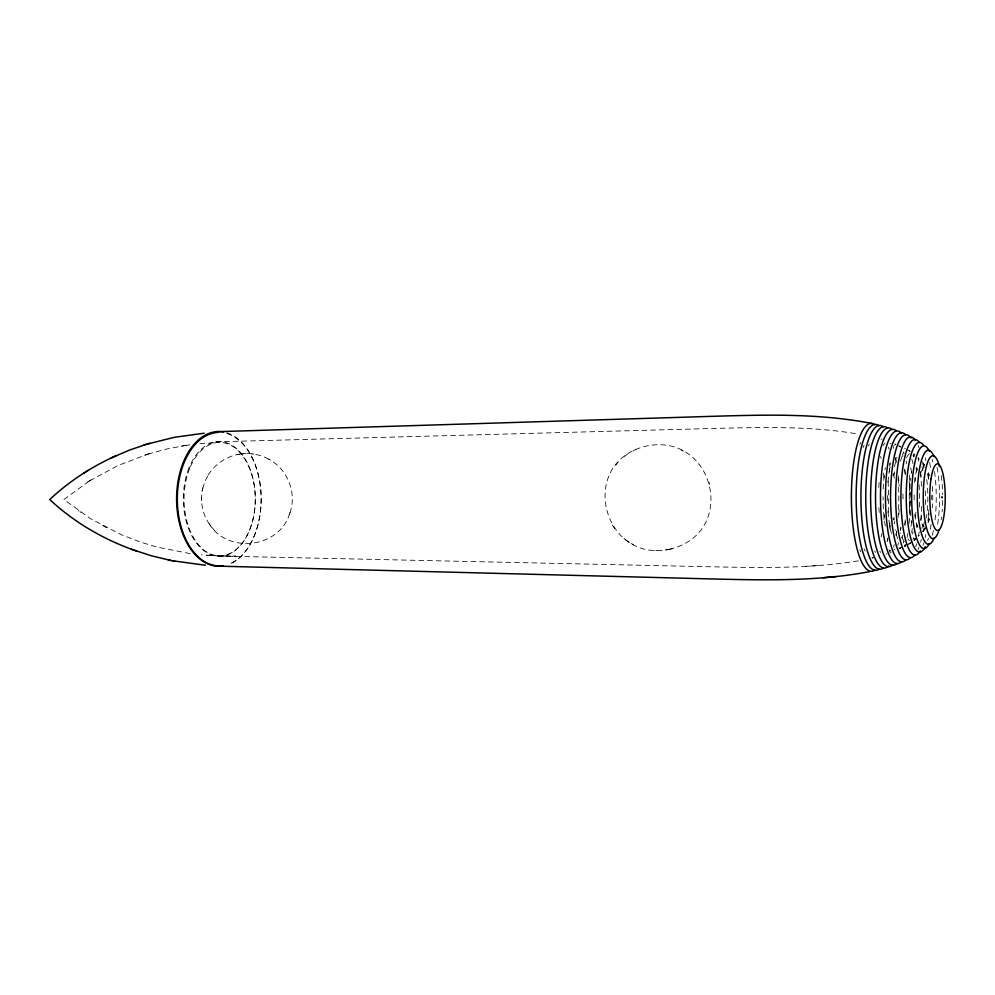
<?xml version="1.0" encoding="UTF-8"?>
<svg xmlns="http://www.w3.org/2000/svg" width="995" height="995" viewBox="0 0 995 995"><rect width="100%" height="100%" fill="white"/><g stroke="black" fill="none" stroke-linecap="round" stroke-linejoin="round"><path stroke-width="0.75" stroke-dasharray="4.97 3.73" d="M209.597 524.415C202.694 514.651 199.995 502.04 202.283 490.299M202.619 488.719L205.02 481.232L208.465 474.652M202.196 490.722L202.818 487.886M289.931 512.922C296.958 493.184 287.779 469.466 269.359 459.516M928.422 521.828L929.342 518.868M209.124 523.731C227.445 554.028 278.525 548.307 289.396 514.44M289.259 514.838L290.08 512.524M925.773 527.4L922.539 532.263M208.229 475.013C214.733 464.491 225.716 456.854 237.867 454.491M669.225 549.352C738.526 533.494 714.808 432.464 646.899 445.959C576.54 461.879 602.186 564.339 670.269 549.103M615.868 465.113L616.651 464.18M617.31 463.396L618.094 462.488M913.957 540.646L915.686 539.091M914.467 539.912L916.557 538.307M627.372 454.342L624.661 456.332M908.783 543.966L912.092 541.591M89.04 481.17L63.916 499.527L90.595 518.718L121.589 534.825L139.947 541.902L156.339 546.939L191.351 553.842M89.712 480.747L117.945 465.548L147.235 454.354M898.734 549.091L902.44 546.74M87.809 481.941L91.018 479.926M906.855 545.173L910.462 543.046M633.019 450.934L634.163 450.374M634.822 450.063L635.904 449.529M147.857 454.168L166.911 448.969L184.025 445.723M144.922 455.076L150.208 453.434M670.916 548.942L672.035 548.68M238.601 454.342C249.335 452.327 260.765 454.342 270.142 459.964M236.934 454.665L239.472 454.18M872.404 557.946L873.747 557.697M858.324 560.832C810.95 568.667 762.717 567.784 714.87 566.864L215.99 555.956L235.939 556.13L222.096 556.056M665.444 550.011L666.501 549.837M666.998 549.762L668.13 549.576M184.958 445.586L189.933 444.827M181.563 446.108L187.446 445.188M199.983 443.621L219.31 442.427M818.014 565.558L805.888 566.329M242.83 453.757L244.335 453.67M244.733 453.645L246.088 453.583M215.753 441.855L715.48 428.397C762.991 427.315 810.937 425.91 857.964 434.031M654.337 550.409L655.133 550.434M656.451 550.484L657.446 550.521M219.684 555.919L201.413 554.899M206.475 555.285L209.025 555.421M209.982 555.471L212.532 555.62M251.909 453.857L253.713 454.093M681.152 450.038L683.316 451.121M102.584 525.596L104.4 526.554M104.624 526.678L106.515 527.661M631.253 543.444L633.405 544.613M268.6 459.081L269.297 459.491M906.594 449.305L910.214 451.419M627.099 540.82L629.35 542.312M78.244 510.547L79.028 511.094M80.048 511.816L80.931 512.413M623.927 538.419L624.835 539.116M625.345 539.526L626.191 540.173M913.721 453.795L914.741 454.678M212.308 527.922L214.572 530.385M921.619 461.195L924.517 464.951M210.206 525.248L210.666 525.895M612.236 525.012L614.649 528.631M928.31 472.588L929.243 475.548A29.166 6.965 89.9 0 0 927.614 470.983M709.771 484.478L709.136 482.314M201.487 497.662L201.5 498.507M201.512 499.701L201.525 500.547M226.947 433.584A66.764 41.914 89.9 0 1 261.113 497.376A66.764 41.914 89.9 0 1 229.335 564.003M226.698 432.75A67.349 42.287 89.9 0 1 261.163 497.102A67.349 42.287 89.9 0 1 229.099 564.289M924.243 526.305A29.166 6.965 89.9 0 1 921.83 523.793M920.524 473.471A29.166 6.965 89.9 0 1 924.243 468.073M931.581 495.435A29.166 6.965 89.9 0 1 931.581 499.527M929.255 519.203A29.166 6.965 89.9 0 1 928.049 522.736M917.962 527.412A34.278 8.246 89.9 0 1 914.33 511.393M914.33 482.426A34.278 8.246 89.9 0 1 917.975 466.705M923.124 463.434A34.278 8.246 89.9 0 1 924.815 465.436M927.713 473.533A34.278 8.246 89.9 0 1 929.069 481.344M929.069 513.656A34.278 8.246 89.9 0 1 927.713 521.368M925.35 528.283A34.278 8.246 89.9 0 1 923.124 531.106M911.619 522.425A38.307 9.278 89.9 0 1 911.184 520.273M910.45 515.597A38.307 9.278 89.9 0 1 910.45 478.185M911.196 473.57A38.307 9.278 89.9 0 1 911.619 471.456M918.086 458.944A38.307 9.278 89.9 0 1 919.405 459.105M923.149 464.13A38.307 9.278 89.9 0 1 924.231 467.165M926.743 479.528A38.307 9.278 89.9 0 1 926.407 517.873M924.231 527.723A38.307 9.278 89.9 0 1 923.149 530.683M919.405 535.397A38.307 9.278 89.9 0 1 918.074 535.459M915.363 538.805A41.579 10.149 89.9 0 1 913.199 537.972M913.211 456.332A41.579 10.149 89.9 0 1 913.932 455.897M918.211 457.725A41.579 10.149 89.9 0 1 918.895 458.745M921.917 466.543A41.579 10.149 89.9 0 1 922.912 470.772M922.912 524.29A41.579 10.149 89.9 0 1 921.917 528.444M909.529 540.733A44.377 10.92 89.9 0 1 908.012 539.016M906.582 457.638A44.377 10.92 89.9 0 1 909.542 453.583M914.181 454.217A44.377 10.92 89.9 0 1 914.915 455.101M920.437 471.506A44.377 10.92 89.9 0 1 921.569 479.59M921.569 515.646A44.377 10.92 89.9 0 1 920.86 521.094M915.636 538.606A44.377 10.92 89.9 0 1 914.169 540.459M904.132 541.355A46.827 11.617 89.9 0 1 900.5 532.934M900.512 460.971A46.827 11.617 89.9 0 1 904.144 452.849M909.069 450.698A46.827 11.617 89.9 0 1 909.89 451.17M913.012 455.324A46.827 11.617 89.9 0 1 913.733 456.892M916.843 467.526A46.827 11.617 89.9 0 1 917.34 470.125M919.106 484.801A46.827 11.617 89.9 0 1 919.169 509.49M917.34 525.086A46.827 11.617 89.9 0 1 916.843 527.649M913.721 538.046A46.827 11.617 89.9 0 1 913 539.564M910.686 542.835A46.827 11.617 89.9 0 1 909.057 543.892M897.788 538.817A49.004 12.263 89.9 0 1 895.052 529.638M893.348 519.825A49.004 12.263 89.9 0 1 893.087 517.674M893.1 475.958A49.004 12.263 89.9 0 1 893.361 473.831M894.493 466.866A49.004 12.263 89.9 0 1 897.055 457.115M904.517 448.285A49.004 12.263 89.9 0 1 905.388 448.546M911.743 458.956A49.004 12.263 89.9 0 1 913.012 463.608M915.388 477.824A49.004 12.263 89.9 0 1 915.711 480.995M915.885 512.238A49.004 12.263 89.9 0 1 915.388 517.537M913.012 531.579A49.004 12.263 89.9 0 1 912.39 533.942M905.375 546.068A49.004 12.263 89.9 0 1 904.505 546.243M900.711 548.208A50.956 12.86 89.9 0 1 898.871 547.822M891.445 533.656A50.956 12.86 89.9 0 1 888.05 511.529M887.528 500.497A50.956 12.86 89.9 0 1 887.54 493.022M888.05 482.028A50.956 12.86 89.9 0 1 890.811 462.812M898.895 446.593A50.956 12.86 89.9 0 1 900.724 446.345M910.773 467.799A50.956 12.86 89.9 0 1 911.718 473.869M911.718 521.517A50.956 12.86 89.9 0 1 910.773 527.512M905.151 544.7A50.956 12.86 89.9 0 1 904.293 545.907M894.928 549.601A52.723 13.408 89.9 0 1 893.983 548.991M885.289 526.044A52.723 13.408 89.9 0 1 883.05 496.754M883.199 489.03A52.723 13.408 89.9 0 1 884.344 474.316M884.953 469.802A52.723 13.408 89.9 0 1 885.314 467.638M894.007 445.362A52.723 13.408 89.9 0 1 895.91 444.578A54.327 13.942 89.9 0 0 894.94 443.857M898.771 445.412A52.723 13.408 89.9 0 1 900.612 447.277M903.199 451.904A52.723 13.408 89.9 0 1 903.995 453.907M906.146 461.12A52.723 13.408 89.9 0 1 906.768 463.894M909.181 480.971A52.723 13.408 89.9 0 1 909.181 514.514M903.982 541.205A52.723 13.408 89.9 0 1 903.186 543.146M900.587 547.586A52.723 13.408 89.9 0 1 899.679 548.568M890.948 551.205A54.327 13.942 89.9 0 1 888.983 549.7M879.182 512.512A54.327 13.942 89.9 0 1 878.747 504.714M878.796 487.475A54.327 13.942 89.9 0 1 879.194 481.02M889.99 443.782A54.327 13.942 89.9 0 1 890.973 443.248M904.38 469.08A54.327 13.942 89.9 0 1 905.288 475.797M905.276 519.713A54.327 13.942 89.9 0 1 904.38 526.355M902.589 535.26A54.327 13.942 89.9 0 1 901.893 537.872M882.951 445.698A55.795 14.44 89.9 0 1 884.928 443.185M902.962 493.955A55.795 14.44 89.9 0 1 902.962 501.679M900.836 527.126A55.795 14.44 89.9 0 1 900.463 529.278M891.035 552.337A55.795 14.44 89.9 0 1 890.015 552.847M880.786 552.436A57.125 14.913 89.9 0 1 879.754 551.218M895.351 458.197A57.125 14.913 89.9 0 1 896.035 461.195M898.348 475.946A57.125 14.913 89.9 0 1 899.157 486.045M899.157 509.602A57.125 14.913 89.9 0 1 898.584 517.189M896.657 531.119A57.125 14.913 89.9 0 1 896.022 534.24M890.164 550.422A57.125 14.913 89.9 0 1 889.182 551.777M887.13 553.668A57.125 14.913 89.9 0 1 886.072 554.19M875.6 552.399A58.357 15.36 89.9 0 1 874.555 550.869M881.048 439.006A58.357 15.36 89.9 0 1 882.142 439.33M888.286 447.178A58.357 15.36 89.9 0 1 889.207 449.392M894.294 471.817A58.357 15.36 89.9 0 1 894.604 474.267M894.592 521.355A58.357 15.36 89.9 0 1 894.294 523.78M868.361 446.108A59.489 15.783 89.9 0 1 869.356 444.044M889.331 463.061A59.489 15.783 89.9 0 1 890.475 470.125M890.463 525.509A59.489 15.783 89.9 0 1 889.928 529.079M887.913 538.805A59.489 15.783 89.9 0 1 887.117 541.678M865.09 551.006A60.521 16.194 89.9 0 1 864.058 548.842M863.113 447.588A60.521 16.194 89.9 0 1 864.108 445.213M888.037 481.369A60.521 16.194 89.9 0 1 888.025 514.39M872.963 557.834A60.521 16.194 89.9 0 1 871.807 557.785M860.849 551.877A61.466 16.592 89.9 0 1 859.804 549.675M859.842 444.392A61.466 16.592 89.9 0 1 860.899 442.265M880.662 456.394A61.466 16.592 89.9 0 1 881.172 458.558M883.572 473.11A61.466 16.592 89.9 0 1 884.344 481.132M884.344 514.651A61.466 16.592 89.9 0 1 883.56 522.624M881.856 533.656A61.466 16.592 89.9 0 1 881.147 537.014M889.406 468.371A73.953 19.838 89.9 0 1 889.779 471.916M889.891 522.848A73.953 19.838 89.9 0 1 889.381 527.561M887.876 537.972A73.953 19.838 89.9 0 1 887.366 540.77M893.808 473.409A72.958 19.402 89.9 0 1 894.207 478.197M894.194 517.748A72.958 19.402 89.9 0 1 894.007 520.149M893.012 446.021A71.876 18.942 89.9 0 1 893.634 448.409M895.537 457.513A71.876 18.942 89.9 0 1 896.458 463.185M898.099 478.458A71.876 18.942 89.9 0 1 898.087 517.45M896.644 531.168A71.876 18.942 89.9 0 1 895.997 535.459M894.194 544.75A71.876 18.942 89.9 0 1 893.609 547.2M900.935 527.711A70.682 18.457 89.9 0 1 900.562 530.621M898.448 542.748A70.682 18.457 89.9 0 1 897.888 545.198M902.428 453.67A69.376 17.947 89.9 0 1 902.938 456.207M905.015 470.05A69.376 17.947 89.9 0 1 905.462 474.515M905.462 521.293A69.376 17.947 89.9 0 1 905.002 525.708M909.33 474.963A67.934 17.412 89.9 0 1 908.883 525.136M907.763 533.407A67.934 17.412 89.9 0 1 907.104 537.3M905.562 544.514A67.934 17.412 89.9 0 1 904.99 546.728M914.156 494.851A66.342 16.84 89.9 0 1 914.156 500.933M912.241 528.606A66.342 16.84 89.9 0 1 911.669 532.574M913.746 454.305A64.563 16.231 89.9 0 1 914.243 456.581M916.109 467.812A64.563 16.231 89.9 0 1 916.594 471.854M916.594 523.78A64.563 16.231 89.9 0 1 916.271 526.454M918.149 457.787A62.573 15.584 89.9 0 1 918.808 461.257M920.412 472.6A62.573 15.584 89.9 0 1 921.581 489.229M921.581 506.43A62.573 15.584 89.9 0 1 920.412 522.972M919.206 531.827A62.573 15.584 89.9 0 1 918.373 536.504M916.644 543.867A62.573 15.584 89.9 0 1 915.81 546.665M918.086 445.437A60.334 14.875 89.9 0 1 918.97 447.738M922.862 463.658A60.334 14.875 89.9 0 1 923.746 469.665M925.35 490.871A60.334 14.875 89.9 0 1 925.35 504.726M924.193 522.076A60.334 14.875 89.9 0 1 922.85 531.765M921.333 539.315A60.334 14.875 89.9 0 1 920.586 542.225M918.957 547.399A60.334 14.875 89.9 0 1 918.074 549.626M925.213 457.688A57.785 14.104 89.9 0 1 925.872 460.722M927.937 474.416A57.785 14.104 89.9 0 1 928.596 481.966M928.832 509.664A57.785 14.104 89.9 0 1 927.925 521.044M925.872 534.576A57.785 14.104 89.9 0 1 925.213 537.561M923.758 542.934A57.785 14.104 89.9 0 1 922.962 545.297M929.666 462.538A54.824 13.246 89.9 0 1 930.748 468.769M932.452 486.406A54.824 13.246 89.9 0 1 932.514 507.798M931.059 524.365A54.824 13.246 89.9 0 1 930.238 529.701M928.385 538.183A54.824 13.246 89.9 0 1 927.676 540.633M932.203 459.466A51.33 12.276 89.9 0 1 932.812 461.991M934.541 471.555A51.33 12.276 89.9 0 1 934.815 521.629M933.385 530.472A51.33 12.276 89.9 0 1 932.203 535.608M937.004 467.339A47.039 11.144 89.9 0 1 937.004 527.748M941.22 475.523A41.491 9.726 89.9 0 1 942.675 494.689M942.675 500.473A41.491 9.726 89.9 0 1 942.116 511.753M941.568 517.027A41.491 9.726 89.9 0 1 941.22 519.527M189.697 468.434A56.74 35.609 89.9 0 0 218.017 555.844A56.74 35.609 89.9 0 0 251.325 473.234A56.74 35.609 89.9 0 0 189.697 468.434M189.025 467.861A57.312 35.982 89.9 0 0 217.656 556.155A57.312 35.982 89.9 0 0 251.287 472.687A57.312 35.982 89.9 0 0 189.025 467.861"/><path stroke-width="1.49" d="M113.343 456.991C90.085 467.7 68.394 481.978 49.75 499.565C73.73 521.952 102.609 538.904 133.442 549.961M84.152 472.899L88.057 470.473M114.002 456.693L129.885 449.951L146.29 444.367M111.166 457.998L116.241 455.66M147.509 444.006L174.56 437.265L204.199 433.211M143.914 445.101L149.922 443.272M869.518 571.652C818.437 581.378 766.138 580.234 714.398 579.015L216.039 566.08M835.962 576.59L823.052 577.747M215.604 431.743L711.251 416.358C765.055 414.766 819.457 413.074 872.54 423.596M205.505 565.247L172.259 560.72M131.141 549.14L151.178 555.732L170.804 560.434M168.317 559.924L174.772 561.23M134.487 550.334L136.85 551.18M223.477 565.608A66.764 41.914 89.9 0 1 177.396 503.358A66.764 41.914 89.9 0 1 218.042 432.427M223.191 565.919A67.349 42.287 89.9 0 1 176.6 498.308A67.349 42.287 89.9 0 1 223.726 432.017M874.804 570.172A73.953 19.838 89.9 0 1 851.384 496.629A73.953 19.838 89.9 0 1 874.854 424.753M879.033 569.202A72.958 19.402 89.9 0 1 856.135 496.629A72.958 19.402 89.9 0 1 879.07 425.711M883.274 568.12A71.876 18.942 89.9 0 1 860.924 496.629A71.876 18.942 89.9 0 1 883.311 426.755M888.796 565.919A70.682 18.457 89.9 0 1 865.762 499.129A70.682 18.457 89.9 0 1 887.552 427.9M893.012 564.65A69.376 17.947 89.9 0 1 870.625 499.092A69.376 17.947 89.9 0 1 891.806 429.168M897.241 563.257A67.934 17.412 89.9 0 1 875.538 499.042A67.934 17.412 89.9 0 1 896.072 430.561M901.482 561.702A66.342 16.84 89.9 0 1 880.488 496.642A66.342 16.84 89.9 0 1 901.507 433.148M905.711 559.986A64.563 16.231 89.9 0 1 885.488 496.642A64.563 16.231 89.9 0 1 905.736 434.84M909.952 558.058A62.573 15.584 89.9 0 1 890.575 494.44A62.573 15.584 89.9 0 1 911.034 438.011M915.213 554.737A60.334 14.875 89.9 0 1 895.699 496.667A60.334 14.875 89.9 0 1 915.226 440.101M920.338 550.956A57.785 14.104 89.9 0 1 900.923 498.719A57.785 14.104 89.9 0 1 919.405 442.489M925.313 546.678A54.824 13.246 89.9 0 1 906.271 500.56A54.824 13.246 89.9 0 1 923.584 445.25M929.342 543.544A51.33 12.276 89.9 0 1 911.681 496.716A51.33 12.276 89.9 0 1 929.355 451.295M934.019 538.196A47.039 11.144 89.9 0 1 917.315 496.754A47.039 11.144 89.9 0 1 934.019 456.655M938.944 530.186A41.491 9.726 89.9 0 1 925.673 524.253A41.491 9.726 89.9 0 1 926.146 467.414A41.491 9.726 89.9 0 1 939.467 466.568M941.979 497.102L942.228 497.811L941.979 497.002M931.046 478.744A33.32 7.724 89.9 0 0 937.116 530.434A33.32 7.724 89.9 0 0 944.404 482.364A33.32 7.724 89.9 0 0 931.046 478.744"/></g></svg>
